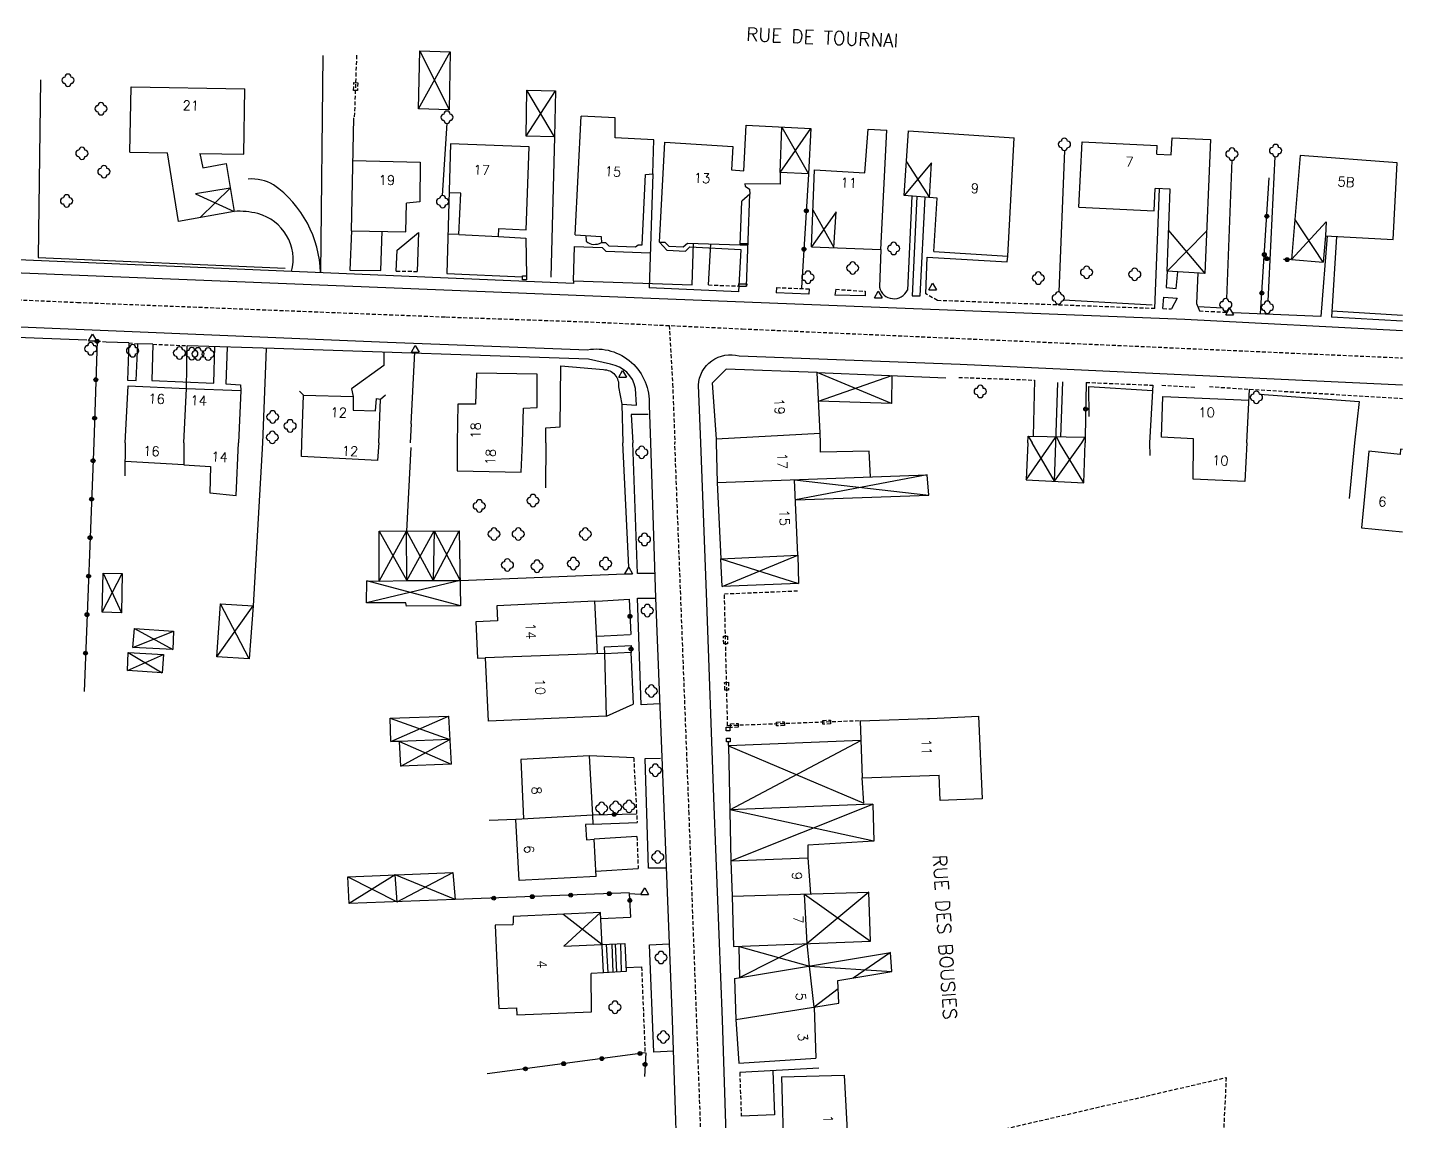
# Model space of a CAD drawing. Header units: millimetres. Extents: x 115992 to 117000, y 129000 to 130003.
# Drawn here: x 116821.6 to 117000, y 129661.9 to 129803.9 of the extents above; entities that cross this region are included whole.
import ezdxf
from ezdxf.enums import TextEntityAlignment as Align

# ---------------------------------------------------------------- set-up
doc = ezdxf.new("R2010")
doc.units = ezdxf.units.MM
doc.linetypes.add('DASHED', pattern=[0.75, 0.5, -0.25])
for name, color, linetype in [('W0001', 6, 'DASHED'), ('W0008', 7, 'CONTINUOUS'), ('W0100', 7, 'CONTINUOUS'), ('W0112', 1, 'DASHED'), ('W0300', 7, 'CONTINUOUS'), ('W0310', 3, 'CONTINUOUS'), ('W0322', 7, 'CONTINUOUS'), ('W0471', 7, 'CONTINUOUS'), ('W0989', 7, 'CONTINUOUS'), ('W0991', 7, 'CONTINUOUS')]:
    doc.layers.add(name, color=color, linetype=linetype)
doc.styles.get("Standard").update_dxf_attribs({"font": 'romans.shx', "width": 0.85})

msp = doc.modelspace()

# ---------------------------------------------------------------- linework, layer by layer
at = {"layer": 'W0001'}
for points in [[(116605.27, 129750), (116672.69, 129761.87), (116692.15, 129765.55), (116698.6, 129766.5), (116708.46, 129767.93), (116715.98, 129768.82), (116724.17, 129769.59), (116731.04, 129770.06), (116737.7, 129770.41), (116743.2, 129770.68), (116749.18, 129770.8), (116754.89, 129770.8), (116759.58, 129770.79), (116764.27, 129770.86), (116768.48, 129770.78), (116773.1, 129770.51), (116778.19, 129770.33), (116783.82, 129770.12), (116793.33, 129769.73), (116828.05, 129768.24), (116875.88, 129766.35), (116895.36, 129765.67), (116914.33, 129764.8), (117000, 129761.03)], [(116904.85, 129765.24), (116905.29, 129757.66), (116905.58, 129750)], [(116912.85, 129597.54), (116910.65, 129605.94), (116909.34, 129649.94), (116907.43, 129701.84), (116905.58, 129750)]]:
    msp.add_lwpolyline(points, dxfattribs=at)
at = {"layer": 'W0008'}
for points in [[(116892.41, 129771.05), (116892.41, 129770.7), (116815.21, 129773.96), (116786.84, 129775.09)], [(116913.83, 129769.6), (116902.24, 129770.14)], [(116922.96, 129769.31), (116918.74, 129769.46)], [(116930.28, 129769.11), (116926.35, 129769.16)], [(116989.41, 129766.42), (116978.01, 129766.89)], [(117000, 129765.78), (116990.79, 129766.34)], [(116834.72, 129763), (116831.8, 129763.09)], [(116837.85, 129762.81), (116835.89, 129762.87)], [(116902.11, 129753.69), (116899.93, 129753.69), (116900.11, 129750)], [(116902.91, 129733.02), (116900.75, 129733.02), (116900.11, 129750)], [(116903.58, 129716.13), (116901.2, 129715.98), (116900.75, 129729.82), (116902.99, 129729.82)], [(116904.47, 129694.78), (116902.16, 129694.78), (116901.71, 129709), (116903.73, 129709.08)], [(116905.44, 129671.04), (116902.83, 129670.89), (116902.31, 129684.81), (116904.84, 129684.96)]]:
    msp.add_lwpolyline(points, dxfattribs=at)
for points in [[(116585.68, 129750), (116663.87, 129763.76), (116693.89, 129769.25, -0.034799), (116743.9, 129774, -0.019705), (116785.05, 129773.41), (116820.8, 129772.06), (116902.46, 129768.8), (116971.74, 129766.06), (117000, 129764.57)], [(116687.1, 129750), (116686.63, 129756.16, -0.400388), (116692.75, 129762), (116712.59, 129764.85, -0.034872), (116771.42, 129767.17), (116792.62, 129766.22), (116868.3, 129763.08), (116894.23, 129762.1, -0.480608), (116902.24, 129754.91), (116902.4, 129750)], [(116829.29, 129763.35), (116779.14, 129765.25), (116765.71, 129765.68, 0.032457), (116719.5, 129764.05, 4.95447)], [(116898.71, 129755.04), (116900.61, 129754.91), (116900.48, 129757.08, 0.318771), (116897.22, 129760.2), (116894.36, 129760.88), (116853.59, 129762.24), (116842.29, 129762.62)], [(116908.96, 129750), (116908.63, 129757.49, -0.476507), (116913.93, 129761.29), (116942.61, 129760.2), (117000, 129757.53)], [(116902.4, 129750), (116903.05, 129729.87), (116904.1, 129703.75), (116905.22, 129675.1), (116906.12, 129647.64), (116907.01, 129619.28), (116907.54, 129603.58, -0.404539), (116905.38, 129599.04), (116894.65, 129596.66), (116884.75, 129593.86), (116854.28, 129584.78), (116845.72, 129582.14), (116837.97, 129579.17), (116831.48, 129576.34), (116826.42, 129573.88), (116822.02, 129571.35), (116818.37, 129569.27), (116813.67, 129566.81), (116807.86, 129564.06), (116804.38, 129562.67), (116802.89, 129565.42)], [(117000, 129626.2), (116980.91, 129620.37), (116934.95, 129607), (116918.57, 129602.54, -0.405734), (116913.95, 129606.78), (116913.5, 129619.21), (116912.68, 129646.75), (116911.78, 129675.1), (116910.66, 129702.79), (116909.69, 129730.47), (116908.96, 129750)]]:
    msp.add_lwpolyline(points, format="xyb", dxfattribs=at)
at = {"layer": 'W0100'}
for points in [[(116872.49, 129800.9), (116876.42, 129800.78), (116876.29, 129793.22), (116872.3, 129793.35), (116872.49, 129800.9), (116876.29, 129793.22)], [(116872.3, 129793.35), (116876.42, 129800.78)], [(116834.87, 129787.74), (116835.01, 129796.24)], [(116835.01, 129796.24), (116849.79, 129795.98)], [(116849.65, 129787.5), (116849.79, 129795.98)], [(116889.95, 129789.72), (116886.27, 129789.8), (116886.37, 129795.8), (116890.08, 129795.7), (116889.95, 129789.72), (116886.37, 129795.8)], [(116886.27, 129789.8), (116890.08, 129795.7)], [(116863.6, 129777.53), (116863.93, 129792.21)], [(116892.65, 129777.02), (116893.42, 129792.41)], [(116904.27, 129789.05), (116913.1, 129788.49), (116912.95, 129785.43), (116914.53, 129785.32), (116914.84, 129791.24), (116923.21, 129790.83), (116922.91, 129784.92), (116919.23, 129785.12), (116919.23, 129783.59), (116914.68, 129783.64), (116914.69, 129783.32), (116915.28, 129782.95), (116915.32, 129782.29), (116914.25, 129781.4)], [(116919.23, 129785.12), (116919.48, 129791.01), (116922.91, 129784.92)], [(116919.23, 129785.12), (116923.21, 129790.83)], [(116923.7, 129785.46), (116930.24, 129785.06), (116930.65, 129790.72), (116933.1, 129790.62)], [(116932.32, 129775.1), (116933.1, 129790.62)], [(116939.6, 129781.79), (116935.35, 129782.1), (116935.91, 129790.52), (116949.6, 129789.6)], [(116882.75, 129777.82), (116886.3, 129777.68), (116886.66, 129788.45), (116876.47, 129788.81), (116875.97, 129771.98)], [(116889.95, 129789.72), (116889.47, 129771.5)], [(116903.59, 129776.06), (116904.27, 129789.05)], [(116948.78, 129774.26), (116949.6, 129789.6)], [(116958.02, 129780.6), (116958.44, 129789.1)], [(116958.44, 129789.1), (116968.18, 129788.62)], [(116968.12, 129787.49), (116969.98, 129787.39), (116970.12, 129789.6), (116975.07, 129789.37), (116974.36, 129772.01), (116969.46, 129772.29), (116969.84, 129782.92), (116967.9, 129783.02)], [(116968.12, 129787.49), (116968.18, 129788.62)], [(116834.87, 129787.74), (116839.74, 129787.66)], [(116843.96, 129787.59), (116844.33, 129785.7), (116847.34, 129786.28), (116848.39, 129780.06), (116841.16, 129778.74), (116839.74, 129787.66)], [(116843.96, 129787.59), (116849.65, 129787.5)], [(116999.32, 129786.38), (116986.72, 129787.31), (116985.59, 129773.79), (116989.71, 129773.48), (116986.03, 129779.03)], [(116863.81, 129786.67), (116872.53, 129786.45), (116872.48, 129781.28), (116870.75, 129781.12)], [(116923.3, 129775.46), (116923.7, 129785.46)], [(116935.64, 129786.49), (116938.61, 129781.87), (116938.88, 129786.34), (116935.35, 129782.1)], [(116998.77, 129776.4), (116999.32, 129786.38)], [(116902.72, 129784.91), (116902.24, 129770.14)], [(116844, 129779.26), (116847.88, 129783.06), (116843.38, 129782.33), (116848.39, 129780.06)], [(116877.79, 129782.42), (116876.28, 129782.47)], [(116877.54, 129777.05), (116877.79, 129782.42)], [(116914.05, 129775.7), (116914.25, 129781.4)], [(116939.17, 129774.86), (116939.6, 129781.79)], [(116967.76, 129780.12), (116967.9, 129783.02)], [(116870.69, 129777.41), (116870.75, 129781.12)], [(116923.5, 129780.26), (116926.21, 129775.35), (116926.52, 129780.01), (116923.3, 129775.46)], [(116958.02, 129780.6), (116967.76, 129780.12)], [(116882.71, 129776.81), (116882.75, 129777.82)], [(116985.59, 129773.79), (116990.1, 129778.68), (116989.99, 129776.88)], [(116863.6, 129777.53), (116863.39, 129772.42), (116867.42, 129772.37)], [(116863.6, 129777.53), (116870.69, 129777.41)], [(116877.54, 129777.05), (116882.71, 129776.81)], [(116882.71, 129776.81), (116886.25, 129776.59)], [(116892.65, 129777.02), (116896.02, 129776.78)], [(116896.02, 129776.78), (116896.05, 129775.94)], [(116903.59, 129776.06), (116904.3, 129776.04)], [(116904.3, 129776.04), (116904.81, 129775.52), (116906.64, 129775.45), (116907.2, 129775.94)], [(116969.46, 129772.29), (116974.58, 129777.47)], [(116969.65, 129777.56), (116974.36, 129772.01)], [(116989.99, 129776.88), (116989.71, 129773.48)], [(116989.99, 129776.88), (116998.77, 129776.4)], [(116907.2, 129775.94), (116914.05, 129775.7)], [(116914.05, 129775.88), (116915.09, 129775.87)], [(116914.05, 129775.7), (116915.08, 129775.7)], [(116915.08, 129775.7), (116915.09, 129775.87)], [(116923.3, 129775.46), (116932.32, 129775.1)], [(116939.17, 129774.86), (116948.78, 129774.26)], [(116892.41, 129771.05), (116907.83, 129770.51)], [(116913.87, 129770.36), (116913.89, 129770.67)], [(116913.89, 129770.67), (116914.9, 129770.65)], [(116914.9, 129770.65), (116914.89, 129770.36)], [(116913.87, 129770.36), (116914.89, 129770.36)], [(116887.71, 129754.6), (116887.71, 129758.92), (116879.84, 129759.04), (116879.72, 129755.02), (116877.41, 129755.02), (116877.31, 129750)], [(116910.44, 129757.75), (116912.24, 129759.57)], [(116924.5, 129750), (116924.45, 129751.28), (116924.03, 129759.15), (116912.24, 129759.57)], [(116933.69, 129755.13), (116924.03, 129759.15)], [(116924.03, 129759.15), (116940.74, 129758.44)], [(116933.75, 129758.74), (116933.69, 129755.13), (116924.23, 129755.43), (116933.75, 129758.74)], [(116834.27, 129750), (116834.62, 129757.41)], [(116834.62, 129757.41), (116842.19, 129757.04), (116849.26, 129756.78), (116848.97, 129750)], [(116841.86, 129750), (116842.19, 129757.04)], [(116857.4, 129756.19), (116856.86, 129756.72)], [(116910.44, 129757.75), (116910.92, 129750.54)], [(116955.01, 129750), (116955.28, 129757.85)], [(116979.8, 129750), (116980.16, 129756.96)], [(116857.17, 129750), (116857.4, 129756.19)], [(116857.4, 129756.19), (116863.83, 129756), (116863.83, 129754.26), (116866.74, 129754.17), (116866.85, 129755.76), (116867.37, 129755.67), (116868.02, 129756.25)], [(116867.16, 129750), (116867.37, 129755.67)], [(116885.92, 129754.51), (116887.71, 129754.6)], [(116972.89, 129750.51), (116968.73, 129750.75), (116968.91, 129756.01), (116980.09, 129755.54)], [(116885.83, 129750), (116885.92, 129754.51)], [(116910.92, 129750.54), (116924.45, 129751.28)], [(116834.27, 129750), (116834.2, 129745.73)], [(116841.86, 129750), (116841.88, 129747.14), (116845.32, 129746.94), (116845.23, 129743.53), (116848.67, 129743.18), (116848.97, 129750)], [(116867.16, 129750), (116867, 129747.7), (116857.12, 129748.23), (116857.17, 129750)], [(116877.31, 129750), (116877.33, 129746.38), (116885.62, 129746.2), (116885.83, 129750)], [(116910.92, 129750.54), (116910.95, 129750)], [(116910.95, 129750), (116911.09, 129744.85)], [(116930.96, 129745.59), (116930.78, 129748.93), (116924.5, 129748.8), (116924.5, 129750)], [(116951.17, 129745.22), (116954.51, 129750)], [(116951.38, 129750), (116951.17, 129745.22), (116958.64, 129744.83), (116958.81, 129750)], [(116951.38, 129750), (116951.43, 129750.87), (116958.82, 129750.75), (116958.81, 129750)], [(116951.43, 129750.87), (116951.93, 129750)], [(116954.86, 129745.03), (116951.93, 129750)], [(116954.51, 129750), (116955.04, 129750.81), (116955.49, 129750)], [(116954.86, 129745.03), (116958.38, 129750)], [(116954.86, 129745.03), (116955.01, 129750)], [(116958.64, 129744.83), (116955.49, 129750)], [(116958.38, 129750), (116958.82, 129750.75)], [(116979.8, 129750), (116979.53, 129745), (116972.85, 129745.27), (116972.89, 129750)], [(116972.89, 129750), (116972.89, 129750.51)], [(116841.88, 129747.14), (116834.23, 129747.59)], [(117000, 129749.15), (116999.73, 129749.17), (116999.68, 129748.51), (116995.64, 129748.91), (116994.68, 129738.95), (117000, 129738.45)], [(116845.32, 129746.94), (116845.32, 129746.94)], [(116911.09, 129744.85), (116938.34, 129745.87)], [(116921.52, 129735.4), (116921.12, 129745.22), (116938.52, 129743.19), (116938.34, 129745.87), (116921.23, 129742.59), (116938.52, 129743.19)], [(116911.09, 129744.85), (116911.53, 129734.96)], [(116867.22, 129738.54), (116877.57, 129738.57), (116877.76, 129728.84), (116870.75, 129728.78), (116870.67, 129729.22), (116865.58, 129729.25), (116865.61, 129732.09), (116867.22, 129732.06), (116867.22, 129738.54), (116870.81, 129732.12), (116877.7, 129732.12), (116865.58, 129729.25)], [(116867.22, 129732.06), (116870.75, 129738.55), (116874.23, 129732.12), (116877.57, 129738.57)], [(116867.22, 129732.06), (116870.81, 129732.12), (116874.34, 129738.56), (116877.7, 129732.12)], [(116870.81, 129732.12), (116870.75, 129738.55)], [(116874.34, 129738.56), (116874.23, 129732.12)], [(116921.52, 129735.4), (116921.62, 129731.74), (116911.7, 129731.34), (116911.53, 129734.96), (116921.62, 129731.74)], [(116911.53, 129734.96), (116921.52, 129735.4)], [(116911.7, 129731.34), (116921.52, 129735.4)], [(116831.4, 129733.1), (116833.87, 129733.04), (116833.78, 129727.93), (116831.27, 129728.01), (116831.4, 129733.1), (116833.78, 129727.93)], [(116831.27, 129728.01), (116833.87, 129733.04)], [(116877.76, 129728.84), (116865.61, 129732.09)], [(116846.14, 129722.24), (116846.62, 129729.1), (116850.85, 129728.85), (116850.36, 129721.96), (116846.14, 129722.24), (116850.85, 129728.85)], [(116850.36, 129721.96), (116846.62, 129729.1)], [(116882.49, 129728.85), (116882.57, 129726.91), (116879.77, 129726.78), (116879.98, 129722.03), (116880.98, 129722.07), (116881.36, 129713.87)], [(116895.18, 129729.44), (116882.49, 129728.85)], [(116895.18, 129729.44), (116896.19, 129729.5)], [(116895.55, 129722.6), (116895.18, 129729.44)], [(116835.46, 129725.88), (116840.53, 129725.54), (116840.44, 129723.19), (116835.25, 129723.45), (116835.46, 129725.88), (116840.44, 129723.19)], [(116835.25, 129723.45), (116840.53, 129725.54)], [(116895.42, 129724.92), (116896.4, 129724.96)], [(116834.63, 129722.8), (116839.22, 129722.51), (116839.05, 129720.12), (116834.57, 129720.45), (116834.63, 129722.8), (116839.05, 129720.12)], [(116834.57, 129720.45), (116839.22, 129722.51)], [(116896.48, 129722.66), (116880.98, 129722.07)], [(116896.48, 129722.66), (116899.86, 129722.81), (116900.16, 129716.07)], [(116896.73, 129714.52), (116896.48, 129722.66)], [(116868.62, 129714.24), (116876.21, 129714.5), (116876.54, 129708.28), (116870.02, 129708.01), (116869.86, 129711.23), (116868.73, 129711.23), (116868.62, 129714.24), (116876.37, 129711.47), (116869.86, 129711.23), (116876.54, 129708.28)], [(116868.73, 129711.23), (116876.21, 129714.5)], [(116896.73, 129714.52), (116881.36, 129713.87)], [(116929.63, 129713.92), (116939.63, 129714.25)], [(116929.63, 129713.92), (116929.88, 129706.52)], [(116937.67, 129714.19), (116939.63, 129714.25), (116944.99, 129714.51), (116945.47, 129703.77), (116939.99, 129703.57), (116939.87, 129706.85)], [(116870.02, 129708.01), (116876.37, 129711.47)], [(116912.56, 129710.69), (116912.54, 129711.16)], [(116929.72, 129711.37), (116912.56, 129710.68), (116912.83, 129695.73), (116931.25, 129703.09), (116931.39, 129698.3), (116922.83, 129697.75), (116922.82, 129696.13), (116923.18, 129691.44)], [(116912.56, 129710.68), (116930.09, 129703.23), (116929.88, 129706.52)], [(116931.39, 129698.3), (116912.71, 129702.34), (116929.72, 129711.37)], [(116894.49, 129709.37), (116885.59, 129708.87)], [(116885.59, 129708.87), (116885.94, 129701.17)], [(116894.93, 129701.66), (116894.49, 129709.37)], [(116929.88, 129706.52), (116939.87, 129706.85)], [(116931.25, 129703.09), (116912.71, 129702.34)], [(116885.38, 129693.16), (116884.94, 129701.11), (116881.5, 129700.99)], [(116894.93, 129701.66), (116884.94, 129701.11)], [(116894.99, 129700.51), (116894.93, 129701.66)], [(116894.99, 129700.51), (116893.97, 129700.47), (116894.1, 129698.45), (116895.1, 129698.53)], [(116895.36, 129693.7), (116895.1, 129698.53)], [(116912.83, 129695.73), (116922.82, 129696.13)], [(116912.83, 129695.73), (116913.02, 129691.13)], [(116863.15, 129693.66), (116876.78, 129694.2), (116877.09, 129690.69), (116863.33, 129690.18), (116863.15, 129693.66), (116869.54, 129690.41), (116876.78, 129694.2)], [(116877.09, 129690.69), (116869.29, 129693.9), (116863.33, 129690.18)], [(116869.54, 129690.41), (116869.29, 129693.9)], [(116895.36, 129693.7), (116885.38, 129693.16)], [(116913.02, 129691.13), (116930.77, 129691.68)], [(116913.02, 129691.13), (116913.2, 129684.6)], [(116922.42, 129691.42), (116930.98, 129685.31), (116930.77, 129691.68), (116922.76, 129684.98), (116914.02, 129680.58), (116913.92, 129684.63), (116923.03, 129682.07)], [(116923.03, 129682.07), (116922.76, 129684.98), (116922.42, 129691.42)], [(116895.92, 129689.01), (116884.59, 129688.49)], [(116895.92, 129689.01), (116891.18, 129684.65), (116896.12, 129684.87), (116891.04, 129688.79)], [(116896.3, 129681.18), (116895.92, 129689.01)], [(116884.59, 129688.49), (116884.59, 129687.84), (116884.56, 129687.44), (116882.27, 129687.39), (116882.75, 129676.55), (116885.03, 129676.66), (116885.06, 129675.72), (116894.77, 129676.12), (116894.73, 129681.1)], [(116899.83, 129688.38), (116895.96, 129688.2)], [(116913.2, 129684.6), (116930.98, 129685.31)], [(116896.12, 129684.87), (116899.07, 129684.98), (116899.26, 129681.36), (116896.3, 129681.18)], [(116896.91, 129681.22), (116896.72, 129684.89)], [(116897.41, 129684.92), (116897.53, 129681.25)], [(116898.03, 129681.29), (116897.88, 129684.93)], [(116898.53, 129684.96), (116898.61, 129681.32)], [(116913.33, 129680.46), (116933.58, 129683.81)], [(116926.87, 129677.24), (116926.73, 129680.18), (116933.72, 129681.35), (116933.58, 129683.81), (116928.71, 129680.51)], [(116923.66, 129676.73), (116923.03, 129682.07), (116933.72, 129681.35)], [(116896.3, 129681.18), (116894.73, 129681.1)], [(116913.33, 129680.46), (116913.51, 129675.12)], [(116926.78, 129679.1), (116923.66, 129676.73), (116923.87, 129670.12)], [(116913.51, 129675.12), (116926.87, 129677.24)], [(116913.51, 129675.12), (116913.89, 129669.46)], [(116913.89, 129669.46), (116923.87, 129670.12)], [(116919.42, 129667.69), (116927.55, 129667.92)], [(116919.42, 129667.69), (116919.73, 129657.06)], [(116927.55, 129667.92), (116928.03, 129659.03)]]:
    msp.add_lwpolyline(points, dxfattribs=at)
for points in [[(116894.03, 129776.93), (116894.07, 129776.17, 0.327668), (116896.05, 129776.03), (116896.58, 129776), (116897, 129775.58), (116900.49, 129775.46), (116900.8, 129775.73), (116901.32, 129775.72), (116901.75, 129784.86), (116902.72, 129784.91), (116902.87, 129789.35), (116897.82, 129789.61), (116897.82, 129792.21), (116893.42, 129792.41)], [(116932.32, 129775.1), (116932.13, 129770.2, 0.712595), (116935.76, 129769.84, 0.634243)]]:
    msp.add_lwpolyline(points, format="xyb", dxfattribs=at)
at = {"layer": 'W0112'}
for p, q in [((116863.9, 129795.77), (116863.94, 129796.77)), ((116864.4, 129795.75), (116863.9, 129795.77)), ((116863.94, 129796.77), (116864.44, 129796.75)), ((116864.44, 129796.75), (116864.4, 129795.75)), ((116885.82, 129771.18), (116885.83, 129771.68)), ((116886.32, 129771.17), (116885.82, 129771.18)), ((116885.83, 129771.68), (116886.33, 129771.67)), ((116886.33, 129771.67), (116886.32, 129771.17)), ((116911.89, 129724.9), (116912.39, 129724.91)), ((116911.92, 129723.9), (116911.89, 129724.9)), ((116912.39, 129724.91), (116912.42, 129723.91)), ((116912.42, 129723.91), (116911.92, 129723.9)), ((116912.04, 129718.9), (116912.54, 129718.91)), ((116912.54, 129718.91), (116912.56, 129717.91)), ((116912.06, 129717.9), (116912.04, 129718.9)), ((116912.56, 129717.91), (116912.06, 129717.9)), ((116912.78, 129713.53), (116913.78, 129713.57)), ((116913.78, 129713.57), (116913.8, 129713.07)), ((116918.77, 129713.75), (116919.77, 129713.79)), ((116918.79, 129713.25), (116918.77, 129713.75)), ((116919.77, 129713.79), (116919.79, 129713.29)), ((116924.77, 129713.97), (116925.77, 129714.01)), ((116924.79, 129713.47), (116924.77, 129713.97)), ((116925.77, 129714.01), (116925.79, 129713.51)), ((116912.22, 129712.6), (116912.22, 129713.1)), ((116912.22, 129713.1), (116912.72, 129713.1)), ((116912.72, 129712.6), (116912.22, 129712.6)), ((116912.72, 129713.1), (116912.72, 129712.6)), ((116912.8, 129713.03), (116912.78, 129713.53)), ((116913.8, 129713.07), (116912.8, 129713.03)), ((116919.79, 129713.29), (116918.79, 129713.25)), ((116925.79, 129713.51), (116924.79, 129713.47)), ((116912.26, 129711.17), (116912.26, 129711.67)), ((116912.26, 129711.67), (116912.76, 129711.67)), ((116912.76, 129711.17), (116912.26, 129711.17)), ((116912.76, 129711.67), (116912.76, 129711.17))]:
    msp.add_line(p, q, dxfattribs=at)
for points in [[(116864.03, 129792.33), (116864.32, 129800.4)], [(116869.43, 129772.31), (116872.15, 129772.26)], [(116909.93, 129770.51), (116913.87, 129770.36)], [(116918.77, 129770.16), (116923.01, 129770)], [(116926.46, 129769.94), (116930.29, 129769.69)], [(116967.87, 129767.43), (116939.65, 129768.48), (116938.16, 129769.33)], [(116968.92, 129767.45), (116970.03, 129767.39)], [(116973.64, 129767.14), (116977.25, 129766.95)], [(116831.8, 129763.09), (116830.6, 129763.17)], [(116834.72, 129763), (116835.89, 129762.87)], [(116837.85, 129762.81), (116842.29, 129762.62)], [(116942.42, 129758.5), (116952.25, 129758.15)], [(116958.94, 129757.85), (116967.59, 129757.49)], [(116968.79, 129757.49), (116973.05, 129757.25)], [(116974.95, 129757.31), (116980.16, 129756.96), (117000, 129755.77)], [(116912.01, 129730.4), (116921.56, 129730.79)], [(116929.48, 129713.9), (116912.43, 129713.27), (116912.01, 129730.4)], [(116900.24, 129709.1), (116900.68, 129700.69)], [(116900.65, 129698.89), (116900.82, 129694.75)], [(116901.26, 129681.97), (116901.71, 129670.8)], [(116913.99, 129668.24), (116914.2, 129662.56)], [(116939.72, 129658.91), (116977.12, 129667.6), (116975.46, 129633.15)]]:
    msp.add_lwpolyline(points, dxfattribs=at)
at = {"layer": 'W0300'}
for centre, start, end in [((116826.43, 129797.09), 90, 270), ((116826.83, 129797.49), 0, 180), ((116827.23, 129797.09), 270, 90), ((116826.83, 129796.69), 180, 0), ((116831.11, 129793.78), 0, 180), ((116830.71, 129793.38), 90, 270), ((116831.11, 129792.98), 180, 0), ((116831.51, 129793.38), 270, 90), ((116875.61, 129792.28), 90, 270), ((116876.01, 129792.68), 0, 180), ((116876.41, 129792.28), 270, 90), ((116876.01, 129791.88), 180, 0), ((116955.73, 129788.77), 90, 270), ((116956.13, 129789.17), 0, 180), ((116956.53, 129788.77), 270, 90), ((116983.53, 129788.35), 0, 180), ((116828.23, 129787.59), 90, 270), ((116828.63, 129787.99), 0, 180), ((116828.63, 129787.19), 180, 0), ((116829.03, 129787.59), 270, 90), ((116956.13, 129788.37), 180, 0), ((116977.46, 129787.49), 90, 270), ((116977.86, 129787.89), 0, 180), ((116977.86, 129787.09), 180, 0), ((116978.26, 129787.49), 270, 90), ((116983.13, 129787.95), 90, 270), ((116983.53, 129787.55), 180, 0), ((116983.93, 129787.95), 270, 90), ((116831.09, 129785.22), 90, 270), ((116831.49, 129785.62), 0, 180), ((116831.89, 129785.22), 270, 90), ((116831.49, 129784.82), 180, 0), ((116826.24, 129781.42), 90, 270), ((116826.64, 129781.82), 0, 180), ((116827.04, 129781.42), 270, 90), ((116875.03, 129781.32), 90, 270), ((116875.43, 129781.72), 0, 180), ((116875.83, 129781.32), 270, 90), ((116826.64, 129781.02), 180, 0), ((116875.43, 129780.92), 180, 0), ((116933.97, 129775.64), 0, 180), ((116933.57, 129775.24), 90, 270), ((116933.97, 129774.84), 180, 0), ((116934.37, 129775.24), 270, 90), ((116928.26, 129772.71), 90, 270), ((116928.66, 129773.11), 0, 180), ((116929.06, 129772.71), 270, 90), ((116958.6, 129772.15), 90, 270), ((116959, 129772.55), 0, 180), ((116959.4, 129772.15), 270, 90), ((116965.26, 129772.29), 0, 180), ((116922.44, 129771.51), 90, 270), ((116922.84, 129771.91), 0, 180), ((116922.84, 129771.11), 180, 0), ((116923.24, 129771.51), 270, 90), ((116928.66, 129772.31), 180, 0), ((116952.34, 129771.39), 90, 270), ((116952.74, 129771.79), 0, 180), ((116952.74, 129770.99), 180, 0), ((116953.14, 129771.39), 270, 90), ((116959, 129771.75), 180, 0), ((116964.86, 129771.89), 90, 270), ((116965.26, 129771.49), 180, 0), ((116965.66, 129771.89), 270, 90), ((116954.93, 129768.8), 90, 270), ((116955.33, 129769.2), 0, 180), ((116955.73, 129768.8), 270, 90), ((116955.33, 129768.4), 180, 0), ((116976.67, 129767.93), 90, 270), ((116977.07, 129768.33), 0, 180), ((116977.07, 129767.53), 180, 0), ((116977.47, 129767.93), 270, 90), ((116982.07, 129767.61), 90, 270), ((116982.47, 129768.01), 0, 180), ((116982.47, 129767.21), 180, 0), ((116982.87, 129767.61), 270, 90), ((116829.39, 129762.21), 90, 270), ((116829.79, 129762.61), 0, 180), ((116829.79, 129761.81), 180, 0), ((116830.19, 129762.21), 270, 90), ((116834.81, 129761.96), 90, 270), ((116835.21, 129762.36), 0, 180), ((116835.61, 129761.96), 270, 90), ((116840.9, 129761.67), 90, 270), ((116841.3, 129762.07), 0, 180), ((116841.7, 129761.67), 270, 90), ((116842.5, 129761.58), 90, 270), ((116842.9, 129761.98), 0, 180), ((116843.3, 129761.55), 90, 270), ((116843.7, 129761.95), 0, 180), ((116843.3, 129761.58), 270, 90), ((116844.1, 129761.55), 270, 90), ((116844.62, 129761.53), 90, 270), ((116845.02, 129761.93), 0, 180), ((116845.42, 129761.53), 270, 90), ((116835.21, 129761.56), 180, 0), ((116841.3, 129761.27), 180, 0), ((116842.9, 129761.18), 180, 0), ((116843.7, 129761.15), 180, 0), ((116845.02, 129761.13), 180, 0), ((116944.8, 129756.67), 90, 270), ((116945.2, 129757.07), 0, 180), ((116945.6, 129756.67), 270, 90), ((116981.05, 129756.32), 0, 180), ((116945.2, 129756.27), 180, 0), ((116980.65, 129755.92), 90, 270), ((116981.05, 129755.52), 180, 0), ((116981.45, 129755.92), 270, 90), ((116852.99, 129753.37), 90, 270), ((116853.39, 129753.77), 0, 180), ((116853.39, 129752.97), 180, 0), ((116853.79, 129753.37), 270, 90), ((116855.66, 129752.61), 0, 180), ((116852.94, 129750.71), 90, 270), ((116853.34, 129751.11), 0, 180), ((116853.74, 129750.71), 270, 90), ((116855.26, 129752.21), 90, 270), ((116855.66, 129751.81), 180, 0), ((116856.06, 129752.21), 270, 90), ((116853.34, 129750.31), 180, 0), ((116901.29, 129749.18), 0, 180), ((116900.89, 129748.78), 90, 270), ((116901.29, 129748.38), 180, 0), ((116901.69, 129748.78), 270, 90), ((116879.79, 129741.82), 90, 270), ((116880.19, 129742.22), 0, 180), ((116880.59, 129741.82), 270, 90), ((116886.77, 129742.51), 90, 270), ((116887.17, 129742.91), 0, 180), ((116887.17, 129742.11), 180, 0), ((116887.57, 129742.51), 270, 90), ((116880.19, 129741.42), 180, 0), ((116881.71, 129738.16), 90, 270), ((116882.11, 129738.56), 0, 180), ((116882.51, 129738.16), 270, 90), ((116884.85, 129738.16), 90, 270), ((116885.25, 129738.56), 0, 180), ((116885.65, 129738.16), 270, 90), ((116893.57, 129738.16), 90, 270), ((116893.97, 129738.56), 0, 180), ((116894.37, 129738.16), 270, 90), ((116882.11, 129737.76), 180, 0), ((116885.25, 129737.76), 180, 0), ((116893.97, 129737.76), 180, 0), ((116901.24, 129737.46), 90, 270), ((116901.64, 129737.86), 0, 180), ((116901.64, 129737.06), 180, 0), ((116902.04, 129737.46), 270, 90), ((116892.4, 129734.73), 0, 180), ((116896.59, 129734.73), 0, 180), ((116883.46, 129734.15), 90, 270), ((116883.86, 129734.55), 0, 180), ((116883.86, 129733.75), 180, 0), ((116884.26, 129734.15), 270, 90), ((116887.29, 129733.98), 90, 270), ((116887.69, 129734.38), 0, 180), ((116887.69, 129733.58), 180, 0), ((116888.09, 129733.98), 270, 90), ((116892, 129734.33), 90, 270), ((116892.4, 129733.93), 180, 0), ((116892.8, 129734.33), 270, 90), ((116896.19, 129734.33), 90, 270), ((116896.59, 129733.93), 180, 0), ((116896.99, 129734.33), 270, 90), ((116901.59, 129728.23), 90, 270), ((116901.99, 129728.63), 0, 180), ((116901.99, 129727.83), 180, 0), ((116902.39, 129728.23), 270, 90), ((116902.12, 129717.78), 90, 270), ((116902.52, 129718.18), 0, 180), ((116902.52, 129717.38), 180, 0), ((116902.92, 129717.78), 270, 90), ((116903.04, 129707.9), 0, 180), ((116902.64, 129707.5), 90, 270), ((116903.04, 129707.1), 180, 0), ((116903.44, 129707.5), 270, 90), ((116895.69, 129702.55), 90, 270), ((116896.09, 129702.95), 0, 180), ((116896.49, 129702.55), 270, 90), ((116897.49, 129702.68), 90, 270), ((116897.89, 129703.08), 0, 180), ((116898.29, 129702.68), 270, 90), ((116899.23, 129702.8), 90, 270), ((116899.63, 129703.2), 0, 180), ((116900.03, 129702.8), 270, 90), ((116896.09, 129702.15), 180, 0), ((116897.89, 129702.28), 180, 0), ((116899.63, 129702.4), 180, 0), ((116902.96, 129696.22), 90, 270), ((116903.36, 129696.62), 0, 180), ((116903.36, 129695.82), 180, 0), ((116903.76, 129696.22), 270, 90), ((116903.39, 129683.18), 90, 270), ((116903.79, 129683.58), 0, 180), ((116904.19, 129683.18), 270, 90), ((116903.79, 129682.78), 180, 0), ((116897.4, 129676.73), 90, 270), ((116897.8, 129677.13), 0, 180), ((116897.8, 129676.33), 180, 0), ((116898.2, 129676.73), 270, 90), ((116903.69, 129672.86), 90, 270), ((116904.09, 129673.26), 0, 180), ((116904.49, 129672.86), 270, 90), ((116904.09, 129672.46), 180, 0)]:
    msp.add_arc(centre, 0.4, start, end, dxfattribs=at)
at = {"layer": 'W0310'}
for points in [[(116823.26, 129797.12), (116822.97, 129774.06), (116855.01, 129772.67)], [(116875.43, 129782.12), (116876.03, 129791.49)], [(116956.12, 129787.97), (116955.39, 129769.6)], [(116983.44, 129787.16), (116982.52, 129768.4)], [(116977.85, 129786.69), (116977.16, 129768.72)], [(116877.54, 129777.05), (116876.12, 129777.08)], [(116875.97, 129771.98), (116885.83, 129771.55)], [(116967.52, 129767.9), (116956.03, 129768.54)], [(116973.44, 129767.69), (116976.67, 129767.53)], [(116990.84, 129767.13), (117000, 129766.6)], [(116852.54, 129762.27), (116852.08, 129750)], [(116871.38, 129752.47), (116871.85, 129761.77)], [(116955.87, 129757.91), (116955.63, 129750.8)], [(116959.35, 129753.41), (116959.3, 129757.31), (116967.55, 129756.78)], [(116981.45, 129756.32), (116994.37, 129755.36), (116993.77, 129750)], [(116871.38, 129752.47), (116871.25, 129750)], [(116852.08, 129750), (116850.85, 129728.85)], [(116871.33, 129749.38), (116870.75, 129738.55)], [(116899.6, 129733.84), (116898.82, 129750)], [(116993.77, 129750), (116993.1, 129742.76)], [(116877.7, 129732.12), (116899.1, 129732.98)], [(116896.19, 129729.5), (116899.64, 129729.71)]]:
    msp.add_lwpolyline(points, dxfattribs=at)
msp.add_lwpolyline([(116890.8, 129759.99), (116896.3, 129759.51, -0.461696), (116898.26, 129757.27), (116898.71, 129755.04), (116898.82, 129750)], format="xyb", dxfattribs=at)
at = {"layer": 'W0322'}
for points in [[(116922.94, 129784.89), (116922.02, 129770.15)], [(116981.58, 129766.78), (116982.71, 129784.41)], [(116982.01, 129773.91), (116982.83, 129773.91)], [(116985.51, 129773.79), (116984.54, 129773.79)], [(116830.6, 129763.23), (116830.18, 129750)], [(116958.94, 129757.85), (116958.82, 129750.75)], [(116830.18, 129750), (116828.91, 129717.71)], [(116899.64, 129729.71), (116899.86, 129725.14)], [(116899.9, 129723.67), (116899.9, 129722.76)], [(116894.98, 129701.69), (116900.59, 129701.83)], [(116899.68, 129691.58), (116877.09, 129690.69)], [(116899.85, 129688.4), (116899.68, 129691.49), (116901.09, 129691.4)], [(116901.71, 129670.8), (116881.24, 129668.07)], [(116901.8, 129670.8), (116901.62, 129667.71)]]:
    msp.add_lwpolyline(points, dxfattribs=at)
for centre, radius in [((116922.64, 129780.13), 0.25), ((116922.64, 129780.13), 0.15), ((116982.39, 129779.42), 0.25), ((116982.39, 129779.42), 0.15), ((116922.33, 129775.14), 0.25), ((116922.33, 129775.14), 0.15), ((116982.07, 129774.44), 0.25), ((116982.07, 129774.44), 0.15), ((116982.41, 129773.91), 0.25), ((116982.41, 129773.91), 0.15), ((116985.04, 129773.79), 0.25), ((116985.04, 129773.79), 0.15), ((116981.75, 129769.45), 0.25), ((116981.75, 129769.45), 0.15), ((116830.6, 129763.19), 0.25), ((116830.6, 129763.19), 0.15), ((116830.44, 129758.2), 0.25), ((116830.44, 129758.2), 0.15), ((116958.88, 129754.39), 0.25), ((116830.28, 129753.2), 0.25), ((116830.28, 129753.2), 0.15), ((116958.88, 129754.39), 0.15), ((116830.09, 129747.68), 0.25), ((116830.09, 129747.68), 0.15), ((116829.89, 129742.69), 0.25), ((116829.89, 129742.69), 0.15), ((116829.7, 129737.69), 0.25), ((116829.7, 129737.69), 0.15), ((116829.5, 129732.69), 0.25), ((116829.5, 129732.69), 0.15), ((116829.3, 129727.7), 0.25), ((116829.3, 129727.7), 0.15), ((116899.75, 129727.48), 0.25), ((116899.75, 129727.48), 0.15), ((116829.11, 129722.7), 0.25), ((116829.11, 129722.7), 0.15), ((116899.9, 129723.23), 0.25), ((116899.9, 129723.23), 0.15), ((116897.71, 129701.76), 0.25), ((116897.71, 129701.76), 0.15), ((116882.08, 129690.89), 0.25), ((116882.08, 129690.89), 0.15), ((116887.08, 129691.08), 0.25), ((116887.08, 129691.08), 0.15), ((116892.07, 129691.28), 0.25), ((116892.07, 129691.28), 0.15), ((116897.07, 129691.47), 0.25), ((116897.07, 129691.47), 0.15), ((116899.73, 129690.59), 0.25), ((116899.73, 129690.59), 0.15), ((116901.06, 129670.71), 0.25), ((116901.06, 129670.71), 0.15), ((116886.19, 129668.73), 0.25), ((116891.15, 129669.39), 0.25), ((116891.15, 129669.39), 0.15), ((116896.1, 129670.05), 0.25), ((116896.1, 129670.05), 0.15), ((116901.71, 129669.3), 0.25), ((116901.71, 129669.3), 0.15), ((116886.19, 129668.73), 0.15)]:
    msp.add_circle(centre, radius, dxfattribs=at)
at = {"layer": 'W0471'}
for p, q in [((116938.53, 129769.86), (116939.03, 129770.73)), ((116939.03, 129770.73), (116939.53, 129769.86)), ((116931.48, 129768.84), (116931.98, 129769.71)), ((116931.98, 129769.71), (116932.48, 129768.84)), ((116938.53, 129769.86), (116939.53, 129769.86)), ((116931.48, 129768.84), (116932.48, 129768.84)), ((116977.07, 129766.63), (116977.57, 129767.5)), ((116977.57, 129767.5), (116978.07, 129766.63)), ((116977.07, 129766.63), (116978.07, 129766.63)), ((116829.51, 129763.24), (116830.01, 129764.11)), ((116830.01, 129764.11), (116830.51, 129763.24)), ((116829.51, 129763.24), (116830.51, 129763.24)), ((116871.4, 129761.77), (116871.9, 129762.64)), ((116871.4, 129761.77), (116872.4, 129761.77)), ((116871.9, 129762.64), (116872.4, 129761.77)), ((116898.29, 129758.52), (116898.79, 129759.38)), ((116898.29, 129758.52), (116899.29, 129758.52)), ((116898.79, 129759.38), (116899.29, 129758.52)), ((116899.1, 129732.98), (116899.6, 129733.84)), ((116899.6, 129733.84), (116900.1, 129732.98)), ((116899.1, 129732.98), (116900.1, 129732.98)), ((116901.18, 129691.37), (116901.68, 129692.24)), ((116901.68, 129692.24), (116902.18, 129691.37)), ((116901.18, 129691.37), (116902.18, 129691.37))]:
    msp.add_line(p, q, dxfattribs=at)
at = {"layer": 'W0989'}
for points in [[(116859.9, 129800.31), (116859.61, 129772.08, 0.233258), (116853.51, 129783.51, 0.14617), (116850.22, 129784.26, -3.455004)], [(116855.85, 129772.24, 0.413327), (116851.45, 129779.76, 0.07936), (116848.39, 129780.06, -3.189567)]]:
    msp.add_lwpolyline(points, format="xyb", dxfattribs=at)
for points in [[(116914.89, 129770.36), (116915.32, 129782.29)], [(116936.31, 129782.03), (116935.76, 129769.84)], [(116936.98, 129781.98), (116936.37, 129769.08), (116937.14, 129769.08), (116937.14, 129769.08), (116937.43, 129769.08), (116938.06, 129781.91)], [(116967.87, 129767.43), (116968.47, 129782.99)], [(116867.42, 129772.37), (116867.58, 129777.47)], [(116869.43, 129772.31), (116869.54, 129775.03), (116872.32, 129777.31), (116872.15, 129772.26)], [(116886.25, 129776.59), (116886.33, 129771.67)], [(116903.59, 129776.06), (116904.54, 129775), (116906.95, 129774.88), (116907.51, 129775.44), (116914.13, 129775.1), (116913.83, 129769.6)], [(116990.22, 129776.87), (116989.41, 129766.42)], [(116991.43, 129776.8), (116990.79, 129766.34)], [(116892.41, 129771.05), (116892.56, 129775.51), (116896.13, 129775.36), (116896.64, 129774.9), (116902.39, 129774.69)], [(116907.83, 129770.51), (116907.99, 129775.91)], [(116909.93, 129770.51), (116910.24, 129775.83)], [(116938.16, 129769.33), (116938.31, 129774.13), (116948.7, 129773.51), (116948.78, 129774.26)], [(116969.46, 129772.29), (116969.33, 129770.16), (116970.64, 129770.06), (116970.84, 129772.21)], [(116973.46, 129772.06), (116973.28, 129768.1), (116973.64, 129767.14)], [(116918.77, 129770.16), (116918.74, 129769.46)], [(116923.01, 129770), (116922.96, 129769.31)], [(116926.46, 129769.94), (116926.35, 129769.16)], [(116930.29, 129769.69), (116930.28, 129769.11)], [(116968.92, 129767.45), (116969.04, 129768.93), (116970.78, 129768.79), (116970.03, 129767.39)], [(116834.72, 129763), (116834.57, 129758.14), (116835.69, 129758.08), (116835.89, 129762.87)], [(116837.85, 129762.81), (116837.71, 129758.08), (116845.76, 129757.73), (116845.89, 129762.5)], [(116842.19, 129757.04), (116842.29, 129762.62)], [(116847.49, 129762.44), (116847.3, 129757.67), (116849.2, 129757.55), (116849.26, 129756.78)], [(116867.82, 129761.77), (116867.82, 129760.04), (116863.62, 129757.03), (116863.83, 129756)], [(116888.84, 129750), (116888.84, 129751.94), (116890.68, 129752.06), (116890.8, 129759.99)], [(116952.25, 129758.15), (116952.07, 129750.86)], [(116967.59, 129757.49), (116967.18, 129750)], [(116888.84, 129750), (116888.8, 129744.18)], [(116967.18, 129750), (116967.21, 129748.38)], [(116896.4, 129724.96), (116899.77, 129725.14)], [(116896.48, 129722.66), (116896.45, 129723.5), (116899.95, 129723.67)], [(116896.73, 129714.52), (116900.16, 129716.07)], [(116900.24, 129709.1), (116894.49, 129709.37)], [(116894.99, 129700.51), (116900.68, 129700.69)], [(116900.65, 129698.89), (116895.1, 129698.53)], [(116895.33, 129694.41), (116900.82, 129694.75)], [(116899.23, 129681.87), (116901.26, 129681.97)], [(116924.26, 129668.79), (116913.99, 129668.24)], [(116918.31, 129668.47), (116918.51, 129662.77), (116914.2, 129662.56)]]:
    msp.add_lwpolyline(points, dxfattribs=at)

# ---------------------------------------------------------------- texts
for s, rotation, p in [('RUE DE TOURNAI', 357.5399, (116924.7, 129802.65)), ('RUE DES BOUSIES', 273.7626, (116940.63, 129685.8))]:
    msp.add_text(s, height=1.75, rotation=rotation, dxfattribs=at).set_placement(p, align=Align.MIDDLE)
at = {"layer": 'W0991'}
for s, rotation, p in [('21', 359.0695, (116842.77, 129793.8)), ('7', 357.176, (116964.58, 129786.5)), ('17', 357.3399, (116880.52, 129785.43)), ('15', 355.9188, (116897.55, 129785.23)), ('13', 358.0272, (116909.11, 129784.38)), ('19', 359.03, (116868.21, 129784.12)), ('11', 357.7119, (116928.15, 129783.78)), ('9', 356.4276, (116944.51, 129783.05)), ('5B', 356.8671, (116992.67, 129783.88)), ('16', 357.2767, (116838.33, 129755.73)), ('14', 358.0929, (116843.8, 129755.49)), ('19', 273.8182, (116919.16, 129754.71)), ('12', 357.9322, (116861.97, 129753.94)), ('18', 88.8971, (116879.73, 129751.61)), ('16', 357.0785, (116837.66, 129748.93)), ('12', 357.0785, (116863.43, 129748.93)), ('14', 357.0785, (116846.5, 129748.17)), ('18', 87.0785, (116881.67, 129748.17)), ('17', 271.5216, (116919.52, 129747.65)), ('10', 357.2009, (116976.36, 129747.71)), ('6', 355.1816, (116997.39, 129742.36)), ('15', 272.5236, (116919.8, 129740.28)), ('14', 273.1255, (116886.88, 129725.56)), ('10', 271.7509, (116888.11, 129718.33)), ('11', 271.9273, (116938.25, 129710.5)), ('8', 273.2345, (116887.63, 129704.86)), ('6', 273.1336, (116886.66, 129697.22)), ('9', 272.3241, (116921.42, 129693.77)), ('7', 271.6384, (116921.61, 129688.11)), ('4', 272.7293, (116888.34, 129682.3)), ('5', 272.0001, (116921.92, 129678.09)), ('3', 273.7764, (116922.18, 129672.85)), ('1', 271.6767, (116925.47, 129662.21))]:
    msp.add_text(s, height=1.25, rotation=rotation, dxfattribs=at).set_placement(p, align=Align.MIDDLE)
msp.add_text('10', height=1.25, dxfattribs=at).set_placement((116974.59, 129753.96), align=Align.MIDDLE)

doc.saveas('drawing.dxf')
